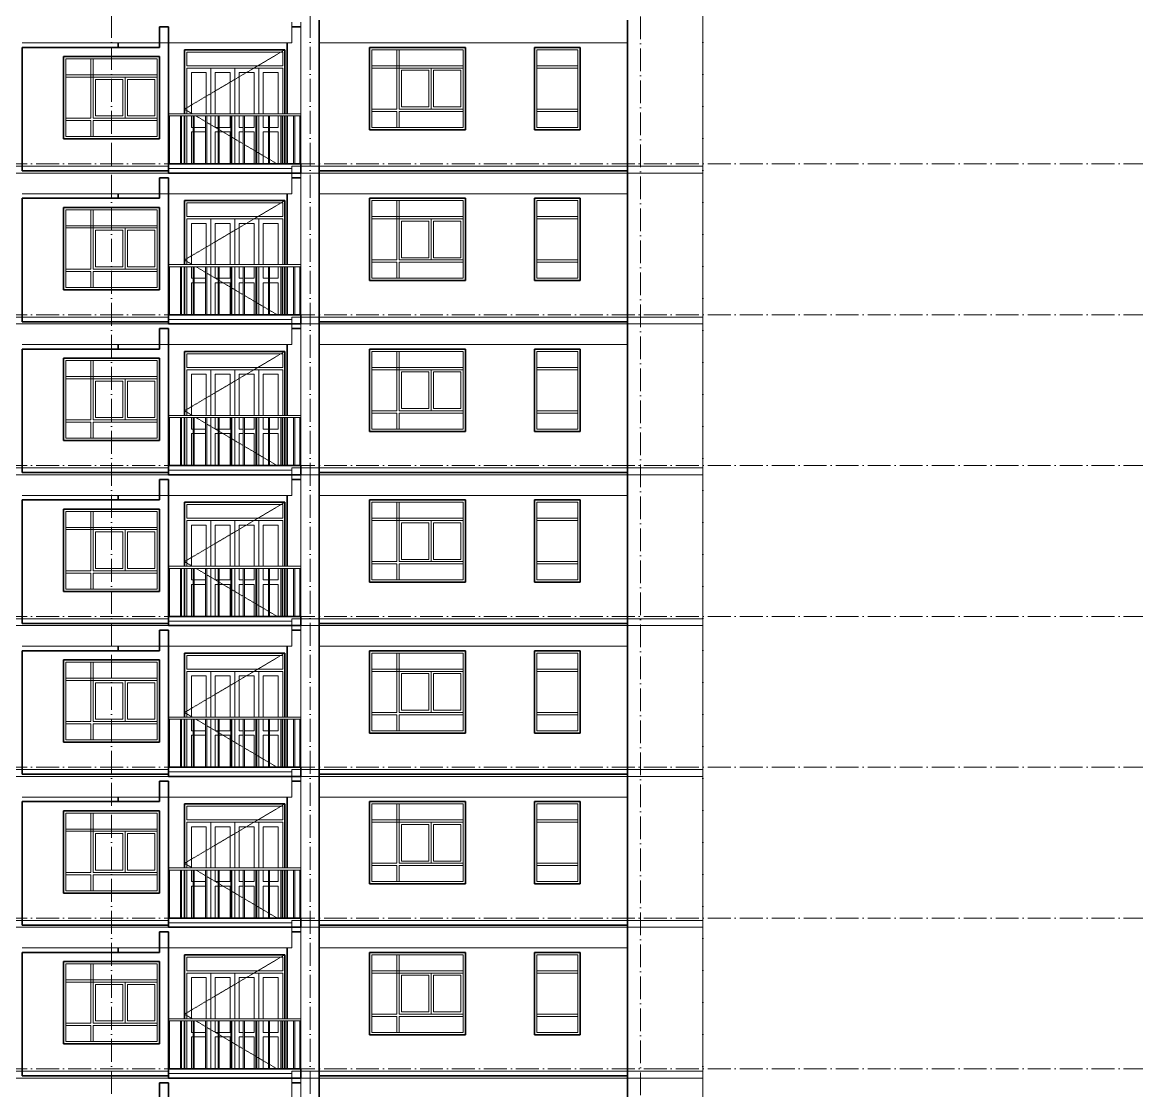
# Model space of a CAD drawing. Header units: millimetres. Extents: x -20608 to 106651, y -8981 to 93550.
# Drawn here: x 26101 to 50495, y 41225 to 64600 of the extents above; entities that cross this region are included whole.
import ezdxf

# ---------------------------------------------------------------- set-up
doc = ezdxf.new("R2010")
doc.units = ezdxf.units.MM
doc.linetypes.add('Dash 1_16__2_', pattern=[3.175, 1.5875, -1.5875])
doc.linetypes.add('Grid Line', pattern=[14, 10, -2, 0, -2])
for name, color, linetype, lineweight in [('CUA', 31, 'Continuous', 9), ('NET CAT', 3, 'Continuous', 5), ('NET CATConcrete', 3, 'Continuous', 5), ('NET THAY 1', 41, 'Continuous', 5), ('NET THAY 2', 55, 'Continuous', 5), ('NET-THAY', 2, 'Continuous', 9), ('TRUC', 225, 'Continuous', 5)]:
    doc.layers.add(name, color=color, linetype=linetype, lineweight=lineweight)

# ---------------------------------------------------------------- blocks, each defined once
blk = doc.blocks.new('ALC1807-ASCENT PLAZA-TANG DIEN HINH-TANG 5_rvt-6-MẶT ĐỨNG 1-14')
at = {"layer": 'NET-THAY', "color": 50, "lineweight": 35}
for p, q in [((39351, 41550), (32601, 41550)), ((32601, 41550), (32601, 38250)), ((39351, 38250), (39351, 41550)), ((29101, 40950), (29101, 41400)), ((29101, 41400), (29301, 41400)), ((29301, 41400), (29301, 38250)), ((32201, 41400), (32001, 41400))]:
    blk.add_line(p, q, dxfattribs=at)
blk = doc.blocks.new('X-PHONG NGU 2 - X-PHONG NGU 2_Recovery_-60158-MẶT ĐỨNG 1-14')
at = {"layer": 'CUA', "color": 90}
for p, q in [((33701, 24450), (33701, 22650)), ((35801, 24450), (33701, 24450)), ((33751, 24400), (35751, 24400)), ((33751, 22700), (33751, 24400)), ((34351, 24400), (34301, 24400)), ((34301, 24400), (34301, 23100)), ((34351, 23100), (34351, 24400)), ((35751, 24400), (35751, 22700)), ((35801, 22650), (35801, 24450)), ((35751, 24050), (33751, 24050)), ((33751, 24050), (33751, 24000)), ((33751, 24000), (35751, 24000)), ((35051, 24000), (34351, 24000)), ((34351, 24000), (34351, 23100)), ((34401, 23150), (34401, 23950)), ((34401, 23950), (35001, 23950)), ((35001, 23950), (35001, 23150)), ((35051, 23100), (35051, 24000)), ((35101, 23950), (35701, 23950)), ((35101, 23150), (35101, 23950)), ((35701, 23950), (35701, 23150)), ((35751, 24000), (35751, 24050)), ((34301, 23100), (33751, 23100)), ((33751, 23100), (33751, 23050)), ((33751, 23050), (34301, 23050)), ((34301, 23050), (34301, 22700)), ((35751, 23100), (34351, 23100)), ((34351, 23100), (35051, 23100)), ((34351, 22700), (34351, 23050)), ((34351, 23050), (35751, 23050)), ((35001, 23150), (34401, 23150)), ((35701, 23150), (35101, 23150)), ((35751, 23050), (35751, 23100)), ((35751, 22700), (33751, 22700)), ((34301, 22700), (34351, 22700)), ((33701, 22650), (35801, 22650))]:
    blk.add_line(p, q, dxfattribs=at)
blk = doc.blocks.new('X-PHONG NGU 3 - X-PHONG NGU 2_Recovery_-60223-MẶT ĐỨNG 1-14')
at = {"layer": 'CUA', "color": 90}
for p, q in [((37311, 24450), (37311, 22650)), ((38311, 24450), (37311, 24450)), ((37361, 24400), (38261, 24400)), ((37361, 22700), (37361, 24400)), ((38261, 24400), (38261, 22700)), ((38311, 22650), (38311, 24450)), ((38261, 24050), (37361, 24050)), ((37361, 24050), (37361, 24000)), ((37361, 24000), (38261, 24000)), ((38261, 24000), (38261, 24050)), ((38261, 23100), (37361, 23100)), ((37361, 23100), (37361, 23050)), ((37361, 23050), (38261, 23050)), ((38261, 23050), (38261, 23100)), ((38261, 22700), (37361, 22700)), ((37311, 22650), (38311, 22650))]:
    blk.add_line(p, q, dxfattribs=at)
blk = doc.blocks.new('CUA LO GIA - DB6-V412-MẶT ĐỨNG 1-14')
at = {"layer": 'CUA', "color": 90, "linetype": 'Dash 1_16__2_'}
for p, q in [((29651, 23100), (31851, 24400)), ((29651, 23100), (29820, 23000)), ((29904, 22950), (30113, 22827)), ((30138, 22812), (30388, 22664)), ((30413, 22649), (30663, 22502)), ((30688, 22487), (30938, 22339)), ((30963, 22324), (31213, 22177)), ((31238, 22162), (31488, 22014)), ((31513, 21999), (31681, 21900))]:
    blk.add_line(p, q, dxfattribs=at)
at = {"layer": 'CUA', "color": 90}
for p, q in [((31851, 24400), (29651, 24400)), ((29651, 24400), (29651, 23000)), ((31851, 23000), (31851, 24400)), ((29701, 24050), (29701, 24350)), ((29701, 24350), (31801, 24350)), ((31801, 24350), (31801, 24050)), ((31801, 24050), (29701, 24050)), ((29701, 24000), (31801, 24000)), ((29701, 23000), (29701, 24000)), ((30226, 23000), (30226, 24000)), ((30751, 24000), (30226, 24000)), ((30751, 24000), (30751, 23000)), ((31276, 24000), (30751, 24000)), ((30751, 23000), (30751, 24000)), ((31276, 24000), (31276, 23000)), ((31801, 24000), (31801, 23000)), ((29801, 23900), (29801, 23000)), ((29801, 23900), (30126, 23900)), ((30126, 23000), (30126, 23900)), ((30326, 23900), (30651, 23900)), ((30326, 23900), (30326, 23000)), ((30651, 23000), (30651, 23900)), ((30851, 23900), (30851, 23000)), ((30851, 23900), (31176, 23900)), ((31176, 23000), (31176, 23900)), ((31376, 23900), (31701, 23900)), ((31376, 23900), (31376, 23000)), ((31701, 23000), (31701, 23900)), ((29651, 22950), (29651, 21900)), ((29701, 21900), (29701, 22950)), ((29801, 22950), (29801, 22700)), ((30226, 21900), (30226, 22950)), ((30326, 22950), (30326, 22700)), ((30651, 22700), (30651, 22950)), ((30751, 22950), (30751, 21900)), ((30751, 21900), (30751, 22950)), ((30851, 22950), (30851, 22700)), ((31176, 22700), (31176, 22950)), ((31276, 22950), (31276, 21900)), ((31376, 22950), (31376, 22700)), ((31701, 22700), (31701, 22950)), ((31801, 22950), (31801, 21900)), ((31851, 21900), (31851, 22950)), ((29801, 22700), (29838, 22700)), ((29863, 22700), (30113, 22700)), ((30326, 22700), (30388, 22700)), ((30413, 22700), (30651, 22700)), ((30851, 22700), (30938, 22700)), ((30963, 22700), (31176, 22700)), ((31376, 22700), (31488, 22700)), ((31513, 22700), (31701, 22700)), ((29838, 22600), (29801, 22600)), ((29801, 22600), (29801, 21900)), ((30113, 22600), (29863, 22600)), ((30326, 22600), (30326, 21900)), ((30388, 22600), (30326, 22600)), ((30651, 22600), (30413, 22600)), ((30651, 21900), (30651, 22600)), ((30938, 22600), (30851, 22600)), ((30851, 22600), (30851, 21900)), ((31176, 22600), (30963, 22600)), ((31176, 21900), (31176, 22600)), ((31376, 22600), (31376, 21900)), ((31488, 22600), (31376, 22600)), ((31701, 22600), (31513, 22600)), ((31701, 21900), (31701, 22600))]:
    blk.add_line(p, q, dxfattribs=at)
blk = doc.blocks.new('X-PHONG NGU 2 - X-PHONG NGU 2_Recovery_-201132-MẶT ĐỨNG 1-14')
at = {"layer": 'CUA', "color": 90}
for p, q in [((11651, 24200), (13651, 24200)), ((11651, 24200), (11651, 22500)), ((12251, 24200), (12201, 24200)), ((12201, 22900), (12201, 24200)), ((12251, 24200), (12251, 22900)), ((13651, 22500), (13651, 24200)), ((13651, 23850), (11651, 23850)), ((11651, 23850), (11651, 23800)), ((11651, 23800), (13651, 23800)), ((12301, 23750), (12301, 22950)), ((12301, 23750), (12901, 23750)), ((12901, 22950), (12901, 23750)), ((12951, 22900), (12951, 23800)), ((13651, 23800), (12951, 23800)), ((13001, 23750), (13601, 23750)), ((13001, 23750), (13001, 22950)), ((13601, 22950), (13601, 23750)), ((13651, 23800), (13651, 23850)), ((13651, 23800), (13651, 22900)), ((12301, 22950), (12901, 22950)), ((13001, 22950), (13601, 22950)), ((11651, 22900), (12201, 22900)), ((11651, 22850), (11651, 22900)), ((12201, 22850), (11651, 22850)), ((12201, 22500), (12201, 22850)), ((12251, 22900), (13651, 22900)), ((12251, 22850), (12251, 22500)), ((13651, 22850), (12251, 22850)), ((13651, 22900), (12951, 22900)), ((13651, 22900), (13651, 22850)), ((11651, 22500), (13651, 22500)), ((12251, 22500), (12201, 22500))]:
    blk.add_line(p, q, dxfattribs=at)
blk = doc.blocks.new('Railing - 25mm-77671-MẶT ĐỨNG 1-14')
at = {"layer": 'NET THAY 2', "color": 90, "lineweight": 9}
for p, q in [((16637, 21900), (16637, 22950)), ((16662, 21900), (16662, 22950))]:
    blk.add_line(p, q, dxfattribs=at)
blk = doc.blocks.new('Railing - 25mm-V413-MẶT ĐỨNG 1-14')
at = {"layer": 'NET THAY 2', "color": 90, "lineweight": 9}
blk.add_line((32176, 21900), (32176, 22950), dxfattribs=at)
blk = doc.blocks.new('Railing - 25mm-V410-MẶT ĐỨNG 1-14')
at = {"layer": 'NET THAY 2', "color": 90, "lineweight": 9}
blk.add_line((13924, 21900), (13924, 22950), dxfattribs=at)
blk = doc.blocks.new('Railing - Railing-V462-MẶT ĐỨNG 1-14')
for name, p in [('Railing - 25mm-V410-MẶT ĐỨNG 1-14', (15401, 3300)), ('Railing - 25mm-77671-MẶT ĐỨNG 1-14', (12926, 3300)), ('Railing - 25mm-77671-MẶT ĐỨNG 1-14', (13201, 3300)), ('Railing - 25mm-77671-MẶT ĐỨNG 1-14', (13476, 3300)), ('Railing - 25mm-77671-MẶT ĐỨNG 1-14', (13751, 3300)), ('Railing - 25mm-77671-MẶT ĐỨNG 1-14', (14026, 3300)), ('Railing - 25mm-77671-MẶT ĐỨNG 1-14', (14301, 3300)), ('Railing - 25mm-77671-MẶT ĐỨNG 1-14', (14576, 3300)), ('Railing - 25mm-77671-MẶT ĐỨNG 1-14', (14851, 3300)), ('Railing - 25mm-77671-MẶT ĐỨNG 1-14', (15126, 3300)), ('Railing - 25mm-77671-MẶT ĐỨNG 1-14', (15401, 3300)), ('Railing - 25mm-V413-MẶT ĐỨNG 1-14', (0, 3300))]:
    blk.add_blockref(name, p)
blk = doc.blocks.new('Top Rail Type - Top Rail_Internal_-227126-MẶT ĐỨNG 1-14')
at = {"layer": 'NET THAY 1', "color": 90, "lineweight": 9}
for p, q in [((32201, 23000), (29301, 23000)), ((32201, 22950), (29301, 22950))]:
    blk.add_line(p, q, dxfattribs=at)
blk = doc.blocks.new('ALC1807-ASCENT PLAZA-TANG DIEN HINH-TANG 5_rvt-7-MẶT ĐỨNG 1-14')
at = {"layer": 'NET-THAY', "color": 50, "lineweight": 35}
for p, q in [((29101, 44250), (29101, 44700)), ((29101, 44700), (29301, 44700)), ((29301, 44700), (29301, 41550)), ((32201, 44700), (32001, 44700)), ((39351, 44850), (32601, 44850)), ((32601, 44850), (32601, 41550)), ((39351, 41550), (39351, 44850)), ((29101, 44250), (26101, 44250)), ((26101, 44250), (26101, 41550)), ((28201, 44250), (28201, 44350)), ((29651, 42800), (29651, 44200)), ((29651, 44200), (31851, 44200)), ((31851, 44200), (31851, 42800)), ((31901, 44350), (31901, 42800)), ((33701, 42450), (33701, 44250)), ((33701, 44250), (35801, 44250)), ((35801, 44250), (35801, 42450)), ((37311, 42450), (37311, 44250)), ((37311, 44250), (38311, 44250)), ((38311, 44250), (38311, 42450)), ((27001, 42250), (27001, 44050)), ((27001, 44050), (29101, 44050)), ((29101, 42250), (29101, 44050)), ((29651, 41700), (29651, 42750)), ((31851, 42750), (31851, 41700)), ((31901, 42750), (31901, 41700)), ((35801, 42450), (33701, 42450)), ((38311, 42450), (37311, 42450)), ((29101, 42250), (27001, 42250)), ((26101, 41550), (29101, 41550)), ((29301, 41550), (29101, 41550)), ((32201, 41700), (29301, 41700)), ((29301, 41550), (29301, 41500)), ((29301, 41500), (32201, 41500)), ((32201, 41500), (32201, 41700)), ((32601, 41550), (39351, 41550))]:
    blk.add_line(p, q, dxfattribs=at)
at = {"color": 50, "lineweight": 35}
for name, p in [('CUA LO GIA - DB6-V412-MẶT ĐỨNG 1-14', (0, 19800)), ('X-PHONG NGU 2 - X-PHONG NGU 2_Recovery_-60158-MẶT ĐỨNG 1-14', (0, 19800)), ('X-PHONG NGU 3 - X-PHONG NGU 2_Recovery_-60223-MẶT ĐỨNG 1-14', (0, 19800)), ('X-PHONG NGU 2 - X-PHONG NGU 2_Recovery_-201132-MẶT ĐỨNG 1-14', (15400, 19800)), ('Top Rail Type - Top Rail_Internal_-227126-MẶT ĐỨNG 1-14', (0, 19800)), ('Railing - Railing-V462-MẶT ĐỨNG 1-14', (0, 16500))]:
    blk.add_blockref(name, p, dxfattribs=at)
blk = doc.blocks.new('ALC1807-ASCENT PLAZA-TANG DIEN HINH-TANG 5_rvt-8-MẶT ĐỨNG 1-14')
at = {"layer": 'NET-THAY', "color": 50, "lineweight": 35}
for p, q in [((39351, 48150), (32601, 48150)), ((32601, 48150), (32601, 44850)), ((39351, 44850), (39351, 48150)), ((29101, 47550), (29101, 48000)), ((29101, 48000), (29301, 48000)), ((29301, 48000), (29301, 44850)), ((32201, 48000), (32001, 48000)), ((28201, 47550), (28201, 47650)), ((31901, 47650), (31901, 46100)), ((29101, 47550), (26101, 47550)), ((26101, 47550), (26101, 44850)), ((27001, 45550), (27001, 47350)), ((27001, 47350), (29101, 47350)), ((29101, 45550), (29101, 47350)), ((29651, 46100), (29651, 47500)), ((29651, 47500), (31851, 47500)), ((31851, 47500), (31851, 46100)), ((33701, 45750), (33701, 47550)), ((33701, 47550), (35801, 47550)), ((35801, 47550), (35801, 45750)), ((37311, 45750), (37311, 47550)), ((37311, 47550), (38311, 47550)), ((38311, 47550), (38311, 45750)), ((29651, 45000), (29651, 46050)), ((31851, 46050), (31851, 45000)), ((31901, 46050), (31901, 45000)), ((35801, 45750), (33701, 45750)), ((38311, 45750), (37311, 45750)), ((29101, 45550), (27001, 45550)), ((32201, 45000), (29301, 45000)), ((32201, 44800), (32201, 45000)), ((26101, 44850), (29101, 44850)), ((29301, 44850), (29101, 44850)), ((29301, 44850), (29301, 44800)), ((29301, 44800), (32201, 44800)), ((32601, 44850), (39351, 44850))]:
    blk.add_line(p, q, dxfattribs=at)
at = {"color": 50, "lineweight": 35}
for name, p in [('CUA LO GIA - DB6-V412-MẶT ĐỨNG 1-14', (0, 23100)), ('X-PHONG NGU 2 - X-PHONG NGU 2_Recovery_-60158-MẶT ĐỨNG 1-14', (0, 23100)), ('X-PHONG NGU 3 - X-PHONG NGU 2_Recovery_-60223-MẶT ĐỨNG 1-14', (0, 23100)), ('X-PHONG NGU 2 - X-PHONG NGU 2_Recovery_-201132-MẶT ĐỨNG 1-14', (15400, 23100)), ('Top Rail Type - Top Rail_Internal_-227126-MẶT ĐỨNG 1-14', (0, 23100)), ('Railing - Railing-V462-MẶT ĐỨNG 1-14', (0, 19800))]:
    blk.add_blockref(name, p, dxfattribs=at)
blk = doc.blocks.new('ALC1807-ASCENT PLAZA-TANG DIEN HINH-TANG 5_rvt-9-MẶT ĐỨNG 1-14')
at = {"layer": 'NET-THAY', "color": 50, "lineweight": 35}
for p, q in [((29101, 50850), (29101, 51300)), ((29101, 51300), (29301, 51300)), ((29301, 51300), (29301, 48150)), ((32201, 51300), (32001, 51300)), ((39351, 51450), (32601, 51450)), ((32601, 51450), (32601, 48150)), ((39351, 48150), (39351, 51450)), ((29101, 50850), (26101, 50850)), ((26101, 50850), (26101, 48150)), ((28201, 50850), (28201, 50950)), ((29651, 49400), (29651, 50800)), ((29651, 50800), (31851, 50800)), ((31851, 50800), (31851, 49400)), ((31901, 50950), (31901, 49400)), ((33701, 49050), (33701, 50850)), ((33701, 50850), (35801, 50850)), ((35801, 50850), (35801, 49050)), ((37311, 49050), (37311, 50850)), ((37311, 50850), (38311, 50850)), ((38311, 50850), (38311, 49050)), ((27001, 48850), (27001, 50650)), ((27001, 50650), (29101, 50650)), ((29101, 48850), (29101, 50650)), ((29651, 48300), (29651, 49350)), ((31851, 49350), (31851, 48300)), ((31901, 49350), (31901, 48300)), ((35801, 49050), (33701, 49050)), ((38311, 49050), (37311, 49050)), ((29101, 48850), (27001, 48850)), ((26101, 48150), (29101, 48150)), ((29301, 48150), (29101, 48150)), ((32201, 48300), (29301, 48300)), ((29301, 48150), (29301, 48100)), ((29301, 48100), (32201, 48100)), ((32201, 48100), (32201, 48300)), ((32601, 48150), (39351, 48150))]:
    blk.add_line(p, q, dxfattribs=at)
at = {"color": 50, "lineweight": 35}
for name, p in [('CUA LO GIA - DB6-V412-MẶT ĐỨNG 1-14', (0, 26400)), ('X-PHONG NGU 2 - X-PHONG NGU 2_Recovery_-60158-MẶT ĐỨNG 1-14', (0, 26400)), ('X-PHONG NGU 3 - X-PHONG NGU 2_Recovery_-60223-MẶT ĐỨNG 1-14', (0, 26400)), ('X-PHONG NGU 2 - X-PHONG NGU 2_Recovery_-201132-MẶT ĐỨNG 1-14', (15400, 26400)), ('Top Rail Type - Top Rail_Internal_-227126-MẶT ĐỨNG 1-14', (0, 26400)), ('Railing - Railing-V462-MẶT ĐỨNG 1-14', (0, 23100))]:
    blk.add_blockref(name, p, dxfattribs=at)
blk = doc.blocks.new('ALC1807-ASCENT PLAZA-TANG DIEN HINH-TANG 5_rvt-10-MẶT ĐỨNG 1-14')
at = {"layer": 'NET-THAY', "color": 50, "lineweight": 35}
for p, q in [((39351, 54750), (32601, 54750)), ((32601, 54750), (32601, 51450)), ((39351, 51450), (39351, 54750)), ((29101, 54150), (29101, 54600)), ((29101, 54600), (29301, 54600)), ((29301, 54600), (29301, 51450)), ((32201, 54600), (32001, 54600)), ((28201, 54150), (28201, 54250)), ((31901, 54250), (31901, 52700)), ((29101, 54150), (26101, 54150)), ((26101, 54150), (26101, 51450)), ((27001, 52150), (27001, 53950)), ((27001, 53950), (29101, 53950)), ((29101, 52150), (29101, 53950)), ((29651, 52700), (29651, 54100)), ((29651, 54100), (31851, 54100)), ((31851, 54100), (31851, 52700)), ((33701, 52350), (33701, 54150)), ((33701, 54150), (35801, 54150)), ((35801, 54150), (35801, 52350)), ((37311, 52350), (37311, 54150)), ((37311, 54150), (38311, 54150)), ((38311, 54150), (38311, 52350)), ((29651, 51600), (29651, 52650)), ((31851, 52650), (31851, 51600)), ((31901, 52650), (31901, 51600)), ((35801, 52350), (33701, 52350)), ((38311, 52350), (37311, 52350)), ((29101, 52150), (27001, 52150)), ((32201, 51600), (29301, 51600)), ((32201, 51400), (32201, 51600)), ((26101, 51450), (29101, 51450)), ((29301, 51450), (29101, 51450)), ((29301, 51450), (29301, 51400)), ((29301, 51400), (32201, 51400)), ((32601, 51450), (39351, 51450))]:
    blk.add_line(p, q, dxfattribs=at)
at = {"color": 50, "lineweight": 35}
for name, p in [('CUA LO GIA - DB6-V412-MẶT ĐỨNG 1-14', (0, 29700)), ('X-PHONG NGU 2 - X-PHONG NGU 2_Recovery_-60158-MẶT ĐỨNG 1-14', (0, 29700)), ('X-PHONG NGU 3 - X-PHONG NGU 2_Recovery_-60223-MẶT ĐỨNG 1-14', (0, 29700)), ('X-PHONG NGU 2 - X-PHONG NGU 2_Recovery_-201132-MẶT ĐỨNG 1-14', (15400, 29700)), ('Top Rail Type - Top Rail_Internal_-227126-MẶT ĐỨNG 1-14', (0, 29700)), ('Railing - Railing-V462-MẶT ĐỨNG 1-14', (0, 26400))]:
    blk.add_blockref(name, p, dxfattribs=at)
blk = doc.blocks.new('ALC1807-ASCENT PLAZA-TANG DIEN HINH-TANG 5_rvt-11-MẶT ĐỨNG 1-14')
at = {"layer": 'NET-THAY', "color": 50, "lineweight": 35}
for p, q in [((29101, 57450), (29101, 57900)), ((29101, 57900), (29301, 57900)), ((29301, 57900), (29301, 54750)), ((32201, 57900), (32001, 57900)), ((39351, 58050), (32601, 58050)), ((32601, 58050), (32601, 54750)), ((39351, 54750), (39351, 58050)), ((29101, 57450), (26101, 57450)), ((26101, 57450), (26101, 54750)), ((28201, 57450), (28201, 57550)), ((29651, 56000), (29651, 57400)), ((29651, 57400), (31851, 57400)), ((31851, 57400), (31851, 56000)), ((31901, 57550), (31901, 56000)), ((33701, 55650), (33701, 57450)), ((33701, 57450), (35801, 57450)), ((35801, 57450), (35801, 55650)), ((37311, 55650), (37311, 57450)), ((37311, 57450), (38311, 57450)), ((38311, 57450), (38311, 55650)), ((27001, 55450), (27001, 57250)), ((27001, 57250), (29101, 57250)), ((29101, 55450), (29101, 57250)), ((29651, 54900), (29651, 55950)), ((31851, 55950), (31851, 54900)), ((31901, 55950), (31901, 54900)), ((35801, 55650), (33701, 55650)), ((38311, 55650), (37311, 55650)), ((29101, 55450), (27001, 55450)), ((32201, 54900), (29301, 54900)), ((32201, 54700), (32201, 54900)), ((26101, 54750), (29101, 54750)), ((29301, 54750), (29101, 54750)), ((29301, 54750), (29301, 54700)), ((29301, 54700), (32201, 54700)), ((32601, 54750), (39351, 54750))]:
    blk.add_line(p, q, dxfattribs=at)
at = {"color": 50, "lineweight": 35}
for name, p in [('CUA LO GIA - DB6-V412-MẶT ĐỨNG 1-14', (0, 33000)), ('X-PHONG NGU 2 - X-PHONG NGU 2_Recovery_-60158-MẶT ĐỨNG 1-14', (0, 33000)), ('X-PHONG NGU 3 - X-PHONG NGU 2_Recovery_-60223-MẶT ĐỨNG 1-14', (0, 33000)), ('X-PHONG NGU 2 - X-PHONG NGU 2_Recovery_-201132-MẶT ĐỨNG 1-14', (15400, 33000)), ('Top Rail Type - Top Rail_Internal_-227126-MẶT ĐỨNG 1-14', (0, 33000)), ('Railing - Railing-V462-MẶT ĐỨNG 1-14', (0, 29700))]:
    blk.add_blockref(name, p, dxfattribs=at)
blk = doc.blocks.new('ALC1807-ASCENT PLAZA-TANG DIEN HINH-TANG 5_rvt-12-MẶT ĐỨNG 1-14')
at = {"layer": 'NET-THAY', "color": 50, "lineweight": 35}
for p, q in [((39351, 61350), (32601, 61350)), ((32601, 61350), (32601, 58050)), ((39351, 58050), (39351, 61350)), ((29101, 60750), (29101, 61200)), ((29101, 61200), (29301, 61200)), ((29301, 61200), (29301, 58050)), ((32201, 61200), (32001, 61200)), ((29101, 60750), (26101, 60750)), ((26101, 60750), (26101, 58050)), ((28201, 60750), (28201, 60850)), ((31901, 60850), (31901, 59300)), ((33701, 58950), (33701, 60750)), ((33701, 60750), (35801, 60750)), ((35801, 60750), (35801, 58950)), ((37311, 58950), (37311, 60750)), ((37311, 60750), (38311, 60750)), ((38311, 60750), (38311, 58950)), ((27001, 58750), (27001, 60550)), ((27001, 60550), (29101, 60550)), ((29101, 58750), (29101, 60550)), ((29651, 59300), (29651, 60700)), ((29651, 60700), (31851, 60700)), ((31851, 60700), (31851, 59300)), ((29651, 58200), (29651, 59250)), ((31851, 59250), (31851, 58200)), ((31901, 59250), (31901, 58200)), ((35801, 58950), (33701, 58950)), ((38311, 58950), (37311, 58950)), ((29101, 58750), (27001, 58750)), ((32201, 58200), (29301, 58200)), ((32201, 58000), (32201, 58200)), ((26101, 58050), (29101, 58050)), ((29301, 58050), (29101, 58050)), ((29301, 58050), (29301, 58000)), ((29301, 58000), (32201, 58000)), ((32601, 58050), (39351, 58050))]:
    blk.add_line(p, q, dxfattribs=at)
at = {"color": 50, "lineweight": 35}
for name, p in [('X-PHONG NGU 2 - X-PHONG NGU 2_Recovery_-60158-MẶT ĐỨNG 1-14', (0, 36300)), ('X-PHONG NGU 3 - X-PHONG NGU 2_Recovery_-60223-MẶT ĐỨNG 1-14', (0, 36300)), ('X-PHONG NGU 2 - X-PHONG NGU 2_Recovery_-201132-MẶT ĐỨNG 1-14', (15400, 36300)), ('CUA LO GIA - DB6-V412-MẶT ĐỨNG 1-14', (0, 36300)), ('Top Rail Type - Top Rail_Internal_-227126-MẶT ĐỨNG 1-14', (0, 36300)), ('Railing - Railing-V462-MẶT ĐỨNG 1-14', (0, 33000))]:
    blk.add_blockref(name, p, dxfattribs=at)
blk = doc.blocks.new('ALC1807-ASCENT PLAZA-TANG DIEN HINH-TANG 5_rvt-13-MẶT ĐỨNG 1-14')
at = {"layer": 'NET-THAY', "color": 50, "lineweight": 35}
for p, q in [((32601, 64650), (32601, 61350)), ((39351, 61350), (39351, 64650)), ((29101, 64050), (29101, 64500)), ((29101, 64500), (29301, 64500)), ((29301, 64500), (29301, 61350)), ((32201, 64500), (32001, 64500)), ((29101, 64050), (26101, 64050)), ((26101, 64050), (26101, 61350)), ((28201, 64050), (28201, 64150)), ((29651, 62600), (29651, 64000)), ((29651, 64000), (31851, 64000)), ((31851, 64000), (31851, 62600)), ((31901, 64150), (31901, 62600)), ((33701, 62250), (33701, 64050)), ((33701, 64050), (35801, 64050)), ((35801, 64050), (35801, 62250)), ((37311, 62250), (37311, 64050)), ((37311, 64050), (38311, 64050)), ((38311, 64050), (38311, 62250)), ((27001, 62050), (27001, 63850)), ((27001, 63850), (29101, 63850)), ((29101, 62050), (29101, 63850)), ((29651, 61500), (29651, 62550)), ((31851, 62550), (31851, 61500)), ((31901, 62550), (31901, 61500)), ((35801, 62250), (33701, 62250)), ((38311, 62250), (37311, 62250)), ((29101, 62050), (27001, 62050)), ((32201, 61500), (29301, 61500)), ((32201, 61300), (32201, 61500)), ((26101, 61350), (29101, 61350)), ((29301, 61350), (29101, 61350)), ((29301, 61350), (29301, 61300)), ((29301, 61300), (32201, 61300)), ((32601, 61350), (39351, 61350))]:
    blk.add_line(p, q, dxfattribs=at)
at = {"color": 50, "lineweight": 35}
for name, p in [('CUA LO GIA - DB6-V412-MẶT ĐỨNG 1-14', (0, 39600)), ('X-PHONG NGU 2 - X-PHONG NGU 2_Recovery_-60158-MẶT ĐỨNG 1-14', (0, 39600)), ('X-PHONG NGU 3 - X-PHONG NGU 2_Recovery_-60223-MẶT ĐỨNG 1-14', (0, 39600)), ('X-PHONG NGU 2 - X-PHONG NGU 2_Recovery_-201132-MẶT ĐỨNG 1-14', (15400, 39600)), ('Top Rail Type - Top Rail_Internal_-227126-MẶT ĐỨNG 1-14', (0, 39600)), ('Railing - Railing-V462-MẶT ĐỨNG 1-14', (0, 36300))]:
    blk.add_blockref(name, p, dxfattribs=at)

msp = doc.modelspace()

# ---------------------------------------------------------------- linework, layer by layer
at = {"layer": 'NET CAT'}
for p, q in [((32200.5, 61450), (32200.5, 64600)), ((41000.5, 61450), (41000.5, 64600)), ((32600.5, 64150), (32600.5, 61450)), ((39350.5, 64150), (39350.5, 61450)), ((32600.5, 61450), (32200.5, 61450)), ((32200.5, 61300), (32600.5, 61300)), ((32200.5, 58150), (32200.5, 61300)), ((41000.5, 61450), (39350.5, 61450)), ((39350.5, 61300), (41000.5, 61300)), ((41000.5, 58150), (41000.5, 61300)), ((32600.5, 60850), (32600.5, 58150)), ((39350.5, 60850), (39350.5, 58150)), ((32600.5, 58150), (32200.5, 58150)), ((41000.5, 58150), (39350.5, 58150)), ((32200.5, 58000), (32600.5, 58000)), ((32200.5, 54850), (32200.5, 58000)), ((39350.5, 58000), (41000.5, 58000)), ((41000.5, 54850), (41000.5, 58000)), ((32600.5, 57550), (32600.5, 54850)), ((39350.5, 57550), (39350.5, 54850)), ((32600.5, 54850), (32200.5, 54850)), ((32200.5, 54700), (32600.5, 54700)), ((32200.5, 51550), (32200.5, 54700)), ((41000.5, 54850), (39350.5, 54850)), ((39350.5, 54700), (41000.5, 54700)), ((41000.5, 51550), (41000.5, 54700)), ((32600.5, 54250), (32600.5, 51550)), ((39350.5, 54250), (39350.5, 51550)), ((32600.5, 51550), (32200.5, 51550)), ((41000.5, 51550), (39350.5, 51550)), ((32200.5, 51400), (32600.5, 51400)), ((32200.5, 48250), (32200.5, 51400)), ((39350.5, 51400), (41000.5, 51400)), ((41000.5, 48250), (41000.5, 51400)), ((32600.5, 50950), (32600.5, 48250)), ((39350.5, 50950), (39350.5, 48250)), ((32600.5, 48250), (32200.5, 48250)), ((32200.5, 48100), (32600.5, 48100)), ((32200.5, 44950), (32200.5, 48100)), ((41000.5, 48250), (39350.5, 48250)), ((39350.5, 48100), (41000.5, 48100)), ((41000.5, 44950), (41000.5, 48100)), ((32600.5, 47650), (32600.5, 44950)), ((39350.5, 47650), (39350.5, 44950)), ((32600.5, 44950), (32200.5, 44950)), ((41000.5, 44950), (39350.5, 44950)), ((32200.5, 44800), (32600.5, 44800)), ((32200.5, 41650), (32200.5, 44800)), ((39350.5, 44800), (41000.5, 44800)), ((41000.5, 41650), (41000.5, 44800)), ((32600.5, 44350), (32600.5, 41650)), ((39350.5, 44350), (39350.5, 41650)), ((32600.5, 41650), (32200.5, 41650)), ((32200.5, 41500), (32600.5, 41500)), ((32200.5, 38350), (32200.5, 41500)), ((41000.5, 41650), (39350.5, 41650)), ((39350.5, 41500), (41000.5, 41500)), ((41000.5, 38350), (41000.5, 41500))]:
    msp.add_line(p, q, dxfattribs=at)
at = {"layer": 'NET CATConcrete'}
for p, q in [((32000.5, 64600), (32000.5, 64150)), ((29300.5, 64150), (26100.5, 64150)), ((32000.5, 64150), (29300.5, 64150)), ((39350.5, 64150), (32600.5, 64150)), ((29300.5, 61300), (26100.5, 61300)), ((32000.5, 61300), (29300.5, 61300)), ((32000.5, 61300), (32000.5, 60850)), ((39350.5, 61300), (32600.5, 61300)), ((29300.5, 60850), (26100.5, 60850)), ((32000.5, 60850), (29300.5, 60850)), ((39350.5, 60850), (32600.5, 60850)), ((29300.5, 58000), (26100.5, 58000)), ((32000.5, 58000), (29300.5, 58000)), ((32000.5, 58000), (32000.5, 57550)), ((39350.5, 58000), (32600.5, 58000)), ((29300.5, 57550), (26100.5, 57550)), ((32000.5, 57550), (29300.5, 57550)), ((39350.5, 57550), (32600.5, 57550)), ((29300.5, 54700), (26100.5, 54700)), ((32000.5, 54700), (29300.5, 54700)), ((32000.5, 54700), (32000.5, 54250)), ((39350.5, 54700), (32600.5, 54700)), ((29300.5, 54250), (26100.5, 54250)), ((32000.5, 54250), (29300.5, 54250)), ((39350.5, 54250), (32600.5, 54250)), ((29300.5, 51400), (26100.5, 51400)), ((32000.5, 51400), (29300.5, 51400)), ((32000.5, 51400), (32000.5, 50950)), ((39350.5, 51400), (32600.5, 51400)), ((29300.5, 50950), (26100.5, 50950)), ((32000.5, 50950), (29300.5, 50950)), ((39350.5, 50950), (32600.5, 50950)), ((29300.5, 48100), (26100.5, 48100)), ((32000.5, 48100), (29300.5, 48100)), ((32000.5, 48100), (32000.5, 47650)), ((39350.5, 48100), (32600.5, 48100)), ((29300.5, 47650), (26100.5, 47650)), ((32000.5, 47650), (29300.5, 47650)), ((39350.5, 47650), (32600.5, 47650)), ((29300.5, 44800), (26100.5, 44800)), ((32000.5, 44800), (29300.5, 44800)), ((32000.5, 44800), (32000.5, 44350)), ((39350.5, 44800), (32600.5, 44800)), ((29300.5, 44350), (26100.5, 44350)), ((32000.5, 44350), (29300.5, 44350)), ((39350.5, 44350), (32600.5, 44350)), ((29300.5, 41500), (26100.5, 41500)), ((32000.5, 41500), (29300.5, 41500)), ((32000.5, 41500), (32000.5, 41050)), ((39350.5, 41500), (32600.5, 41500))]:
    msp.add_line(p, q, dxfattribs=at)
at = {"layer": 'NET-THAY'}
for p, q in [((41000.5, 61300), (23600.5, 61300)), ((25800.5, 61450), (29300.5, 61450)), ((29300.5, 61450), (29300.5, 61300)), ((29300.5, 61400), (32000.5, 61400)), ((32000.5, 61450), (41000.5, 61450)), ((32000.5, 61450), (32000.5, 61300)), ((41000.5, 61450), (41000.5, 61300)), ((25800.5, 58150), (29300.5, 58150)), ((29300.5, 58150), (29300.5, 58000)), ((29300.5, 58100), (32000.5, 58100)), ((32000.5, 58150), (41000.5, 58150)), ((32000.5, 58150), (32000.5, 58000)), ((41000.5, 58150), (41000.5, 58000)), ((41000.5, 58000), (25800.5, 58000)), ((41000.5, 54700), (23600.5, 54700)), ((25800.5, 54850), (29300.5, 54850)), ((29300.5, 54850), (29300.5, 54700)), ((29300.5, 54800), (32000.5, 54800)), ((32000.5, 54850), (41000.5, 54850)), ((32000.5, 54850), (32000.5, 54700)), ((41000.5, 54850), (41000.5, 54700)), ((25800.5, 51550), (29300.5, 51550)), ((29300.5, 51550), (29300.5, 51400)), ((29300.5, 51500), (32000.5, 51500)), ((32000.5, 51550), (41000.5, 51550)), ((32000.5, 51550), (32000.5, 51400)), ((41000.5, 51550), (41000.5, 51400)), ((41000.5, 51400), (25800.5, 51400)), ((41000.5, 48100), (23600.5, 48100)), ((25800.5, 48250), (29300.5, 48250)), ((29300.5, 48250), (29300.5, 48100)), ((29300.5, 48200), (32000.5, 48200)), ((32000.5, 48250), (41000.5, 48250)), ((32000.5, 48250), (32000.5, 48100)), ((41000.5, 48250), (41000.5, 48100)), ((25800.5, 44950), (29300.5, 44950)), ((29300.5, 44950), (29300.5, 44800)), ((29300.5, 44900), (32000.5, 44900)), ((32000.5, 44950), (41000.5, 44950)), ((32000.5, 44950), (32000.5, 44800)), ((41000.5, 44950), (41000.5, 44800)), ((41000.5, 44800), (25800.5, 44800)), ((41000.5, 41500), (23600.5, 41500)), ((25800.5, 41650), (29300.5, 41650)), ((29300.5, 41650), (29300.5, 41500)), ((29300.5, 41600), (32000.5, 41600)), ((32000.5, 41650), (41000.5, 41650)), ((32000.5, 41650), (32000.5, 41500)), ((41000.5, 41650), (41000.5, 41500))]:
    msp.add_line(p, q, dxfattribs=at)
at = {"layer": 'TRUC', "linetype": 'Grid Line', "ltscale": 50}
for p, q in [((28050.5, -4350), (28050.5, 91838.4)), ((32400.5, -4350), (32400.5, 91838.4)), ((39630.5, -5780.6), (39630.5, 91838.4)), ((41000.5, -4350), (41000.5, 91838.4)), ((-15600.6, 61500), (103813.4, 61500)), ((-15600.6, 58200), (103813.4, 58200)), ((-15600.6, 54900), (103813.4, 54900)), ((-15600.6, 51600), (103813.4, 51600)), ((-15600.6, 48300), (103813.4, 48300)), ((-15600.6, 45000), (103813.4, 45000)), ((-15600.6, 41700), (103813.4, 41700))]:
    msp.add_line(p, q, dxfattribs=at)

# ---------------------------------------------------------------- block references
at = {"lineweight": 5}
for name in ['ALC1807-ASCENT PLAZA-TANG DIEN HINH-TANG 5_rvt-13-MẶT ĐỨNG 1-14', 'ALC1807-ASCENT PLAZA-TANG DIEN HINH-TANG 5_rvt-12-MẶT ĐỨNG 1-14', 'ALC1807-ASCENT PLAZA-TANG DIEN HINH-TANG 5_rvt-11-MẶT ĐỨNG 1-14', 'ALC1807-ASCENT PLAZA-TANG DIEN HINH-TANG 5_rvt-10-MẶT ĐỨNG 1-14', 'ALC1807-ASCENT PLAZA-TANG DIEN HINH-TANG 5_rvt-9-MẶT ĐỨNG 1-14', 'ALC1807-ASCENT PLAZA-TANG DIEN HINH-TANG 5_rvt-8-MẶT ĐỨNG 1-14', 'ALC1807-ASCENT PLAZA-TANG DIEN HINH-TANG 5_rvt-7-MẶT ĐỨNG 1-14', 'ALC1807-ASCENT PLAZA-TANG DIEN HINH-TANG 5_rvt-6-MẶT ĐỨNG 1-14']:
    msp.add_blockref(name, (0, 0), dxfattribs=at)

doc.saveas('drawing.dxf')
